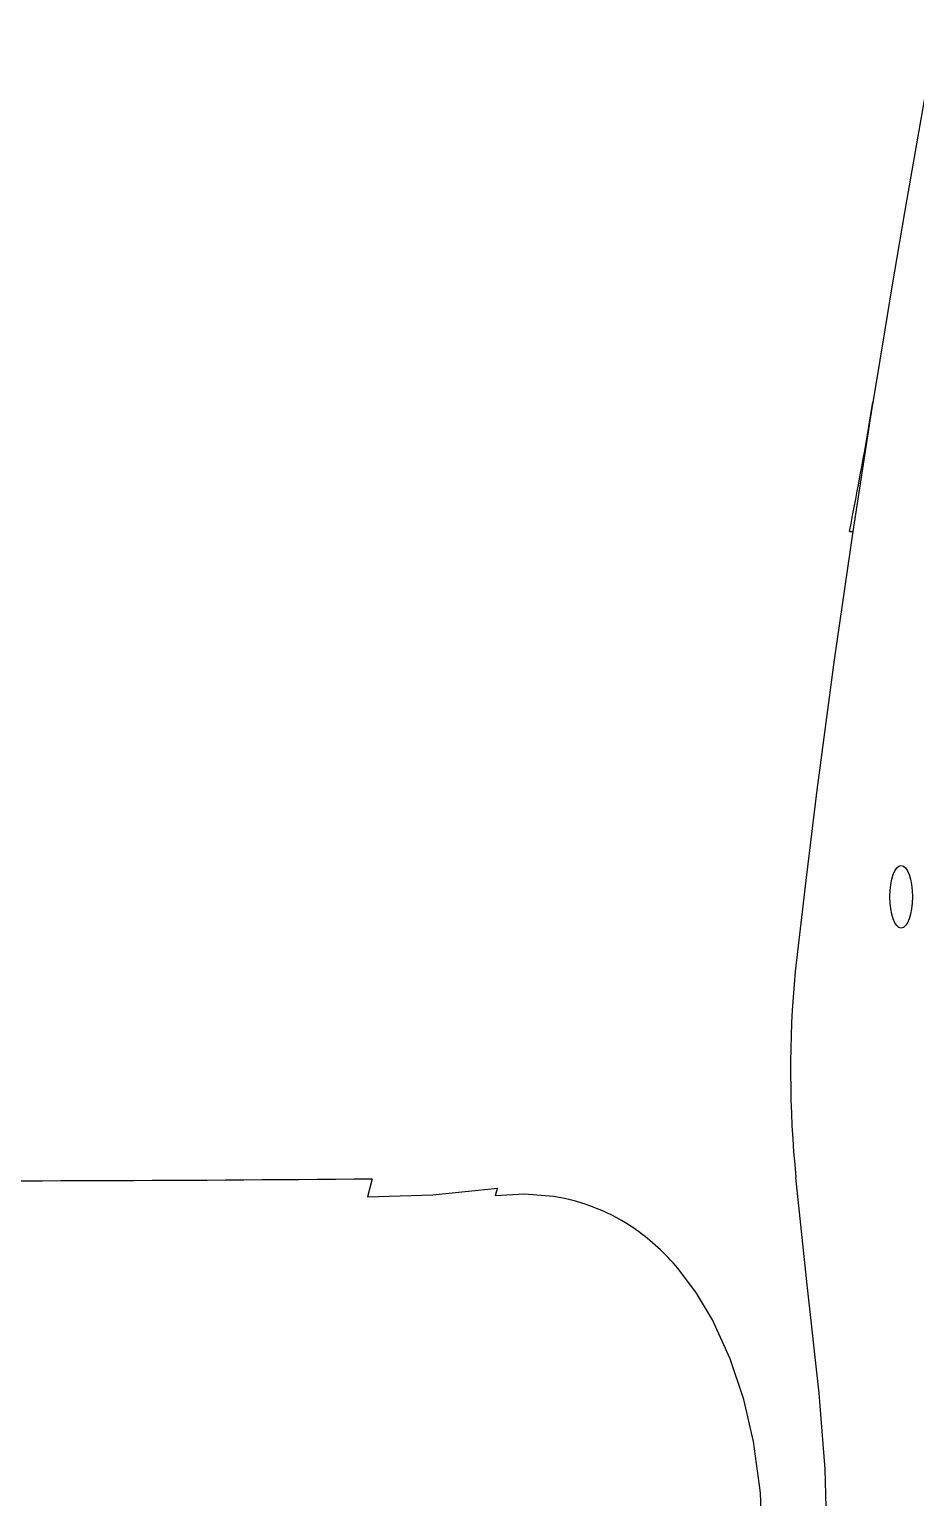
# Model space of a CAD drawing. Extents: x 527 to 611, y 788 to 934.
# Drawn here: x 570.85 to 577.69, y 861.11 to 872.45 of the extents above; entities that cross this region are included whole.
import ezdxf

# ---------------------------------------------------------------- set-up
doc = ezdxf.new("R2010")
doc.units = 0
doc.header["$MEASUREMENT"] = 0
doc.layers.add('1', color=4, linetype='Continuous')

# ---------------------------------------------------------------- blocks, each defined once
blk = doc.blocks.new('2018 FLAIR')
at = {"layer": '1', "linetype": 'Continuous', "lineweight": 25}
for p, q in [((50.712, 67.674), (50.615, 67.101)), ((50.615, 67.101), (50.559, 66.767)), ((50.559, 66.767), (50.483, 66.3)), ((50.483, 66.3), (50.468, 66.21)), ((50.468, 66.21), (50.445, 66.064)), ((50.445, 66.064), (50.312, 65.21)), ((50.287, 65.21), (50.312, 65.21)), ((46.6, 60.208), (46.566, 60.068))]:
    blk.add_line(p, q, dxfattribs=at)
at = {"layer": '1', "linetype": 'Continuous', "lineweight": 25, "flags": 128}
for points in [[(52.666, 76.297), (52.565, 75.98), (52.462, 75.649), (52.358, 75.299), (52.25, 74.926), (52.139, 74.524), (52.024, 74.086), (51.903, 73.606), (51.822, 73.273), (51.738, 72.917), (51.652, 72.537), (51.562, 72.13), (51.469, 71.695), (51.372, 71.229), (51.272, 70.731), (51.181, 70.267), (51.088, 69.777), (50.992, 69.261), (50.894, 68.717), (50.804, 68.206), (50.712, 67.674)], [(50.312, 65.21), (50.169, 64.219), (50.035, 63.21)], [(50.035, 63.21), (49.949, 62.513), (49.868, 61.81)], [(50.053, 58.55), (49.961, 59.387), (49.874, 60.218)], [(46.566, 60.068), (47.069, 60.084), (47.568, 60.134)], [(47.568, 60.134), (47.559, 60.105), (47.551, 60.077)], [(48.002, 60.07), (47.777, 60.089), (47.551, 60.077)], [(49.615, 57.377), (49.599, 57.782), (49.546, 58.178), (49.471, 58.502), (49.366, 58.816), (49.228, 59.118), (49.106, 59.323), (48.961, 59.516)], [(50.114, 57.377), (50.099, 57.964), (50.053, 58.55)]]:
    blk.add_lwpolyline(points, dxfattribs=at)
at = {"layer": '1', "linetype": 'Continuous', "lineweight": 25}
for centre, radius, start, end in [((25.764, 70.164), 25.018, 348.5788, 350.9063), ((57.964, 61.042), 8.132, 174.5819, 185.8108), ((43.317, 384.161), 323.969, 268.97975, 270.58064), ((47.772, 58.584), 1.504, 54.9436, 81.1888), ((47.64, 58.404), 1.727, 40.1031, 54.8067)]:
    blk.add_arc(centre, radius, start, end, dxfattribs=at)
at = {"layer": '1'}
blk.add_ellipse((50.686, 62.387), major_axis=(0, 0.242), ratio=0.358288, dxfattribs=at)

msp = doc.modelspace()

# ---------------------------------------------------------------- block references
at = {"layer": '1'}
msp.add_blockref('2018 FLAIR', (526.895, 803.362), dxfattribs=at)

doc.saveas('drawing.dxf')
